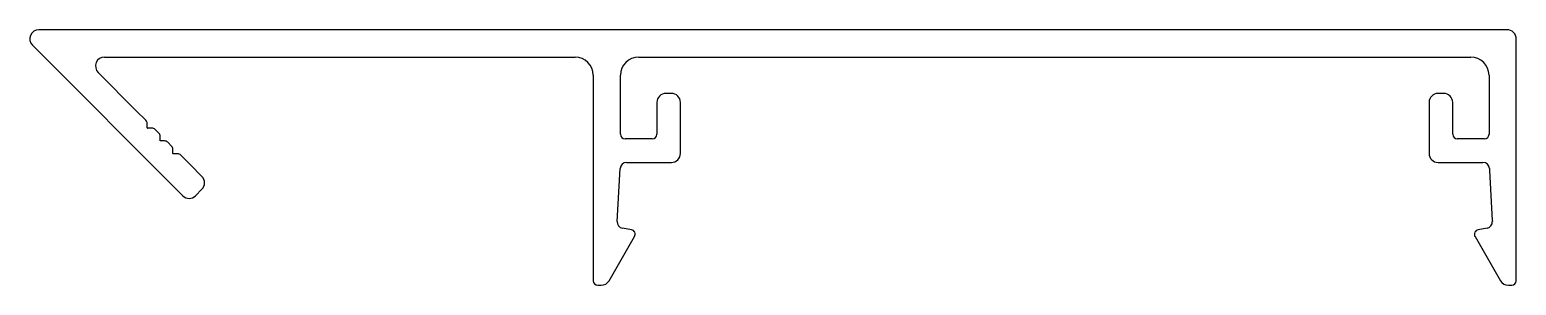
# Model space of a CAD drawing. Extents: x -46.5 to 35.3, y -1.9 to 12.1.
import ezdxf

# ---------------------------------------------------------------- set-up
doc = ezdxf.new("R2010")
doc.units = 0
doc.layers.get('0').update_dxf_attribs({"linetype": 'CONTINUOUS'})

msp = doc.modelspace()

# ---------------------------------------------------------------- linework, layer by layer
at = {"linetype": 'CONTINUOUS'}
for p, q in [((34.785, 12.121), (-46.029, 12.121)), ((35.285, -1.679), (35.285, 11.621)), ((-46.383, 11.267), (-38.109, 2.994)), ((-42.408, 10.621), (-16.515, 10.621)), ((-13.015, 10.621), (32.785, 10.621)), ((-40.665, 7.671), (-42.761, 9.767)), ((-15.515, 9.621), (-15.515, -1.679)), ((-14.015, 6.371), (-14.015, 9.621)), ((33.785, 9.621), (33.785, 6.371)), ((-11.215, 8.621), (-11.515, 8.621)), ((31.285, 8.621), (30.985, 8.621)), ((-40.134, 7.14), (-40.665, 7.671)), ((-12.015, 8.121), (-12.015, 6.371)), ((-10.715, 5.321), (-10.715, 8.121)), ((30.485, 8.121), (30.485, 5.321)), ((31.785, 6.371), (31.785, 8.121)), ((-40.06, 6.721), (-40.06, 6.963)), ((-39.81, 6.713), (-40.052, 6.713)), ((-39.427, 6.433), (-39.634, 6.64)), ((-39.353, 6.014), (-39.353, 6.256)), ((-39.103, 6.006), (-39.345, 6.006)), ((-38.72, 5.726), (-38.927, 5.933)), ((-12.265, 6.121), (-13.765, 6.121)), ((33.535, 6.121), (32.035, 6.121)), ((-38.646, 5.307), (-38.646, 5.549)), ((-38.396, 5.299), (-38.638, 5.299)), ((-37.688, 4.694), (-38.22, 5.226)), ((-37.049, 4.055), (-37.688, 4.694)), ((-14.197, 1.574), (-14.033, 4.491)), ((-13.684, 4.821), (-11.215, 4.821)), ((30.985, 4.821), (33.454, 4.821)), ((33.804, 4.491), (33.81, 4.379)), ((33.81, 4.379), (33.965, 1.625)), ((-37.402, 2.994), (-37.049, 3.348)), ((33.962, 1.677), (33.968, 1.574)), ((-13.416, 1.123), (-13.909, 1.209)), ((33.679, 1.209), (33.187, 1.123)), ((-14.646, -1.679), (-13.243, 0.751)), ((33.014, 0.751), (34.417, -1.679)), ((-15.265, -1.929), (-15.079, -1.929)), ((34.85, -1.929), (35.035, -1.929))]:
    msp.add_line(p, q, dxfattribs=at)
for centre, radius, start, end in [((-46.029, 11.621), 0.5, 90.00002, 224.99999), ((34.785, 11.621), 0.5, 360, 90.00002), ((-42.408, 10.121), 0.5, 90, 224.99999), ((-16.515, 9.621), 1, 360, 90), ((-13.015, 9.621), 1, 90, 180), ((32.785, 9.621), 1, 360, 90), ((-11.515, 8.121), 0.5, 90, 180), ((-11.215, 8.121), 0.5, 360, 90), ((30.985, 8.121), 0.5, 90, 180), ((31.285, 8.121), 0.5, 360, 90), ((-40.31, 6.963), 0.25, 359.99999, 44.99999), ((-40.052, 6.721), 0.008, 179.99999, 269.99999), ((-39.81, 6.463), 0.25, 44.99999, 89.99999), ((-39.603, 6.256), 0.25, 359.99999, 44.99999), ((-39.345, 6.014), 0.008, 179.99999, 269.99999), ((-39.103, 5.756), 0.25, 44.99999, 89.99999), ((-13.765, 6.371), 0.25, 180, 270), ((-12.265, 6.371), 0.25, 270, 0), ((32.035, 6.371), 0.25, 180, 270), ((33.535, 6.371), 0.25, 270, 360), ((-38.896, 5.549), 0.25, 359.99999, 44.99999), ((-38.638, 5.307), 0.008, 179.99999, 269.99999), ((-38.396, 5.049), 0.25, 44.99999, 89.99999), ((-11.215, 5.321), 0.5, 270, 360), ((30.985, 5.321), 0.5, 180, 270), ((-13.684, 4.471), 0.35, 90, 176.78223), ((33.454, 4.471), 0.35, 3.21777, 90), ((-37.402, 3.701), 0.5, 314.99999, 44.99999), ((-37.756, 3.348), 0.5, 224.99999, 314.99999), ((-13.848, 1.554), 0.35, 176.78223, 260), ((-13.46, 0.876), 0.25, 330, 80), ((33.23, 0.876), 0.25, 100, 210), ((33.618, 1.554), 0.35, 280, 3.21777), ((-15.265, -1.679), 0.25, 180, 270), ((-15.079, -1.429), 0.5, 270, 330), ((34.85, -1.429), 0.5, 210, 270), ((35.035, -1.679), 0.25, 270, 0)]:
    msp.add_arc(centre, radius, start, end, dxfattribs=at)

doc.saveas('drawing.dxf')
